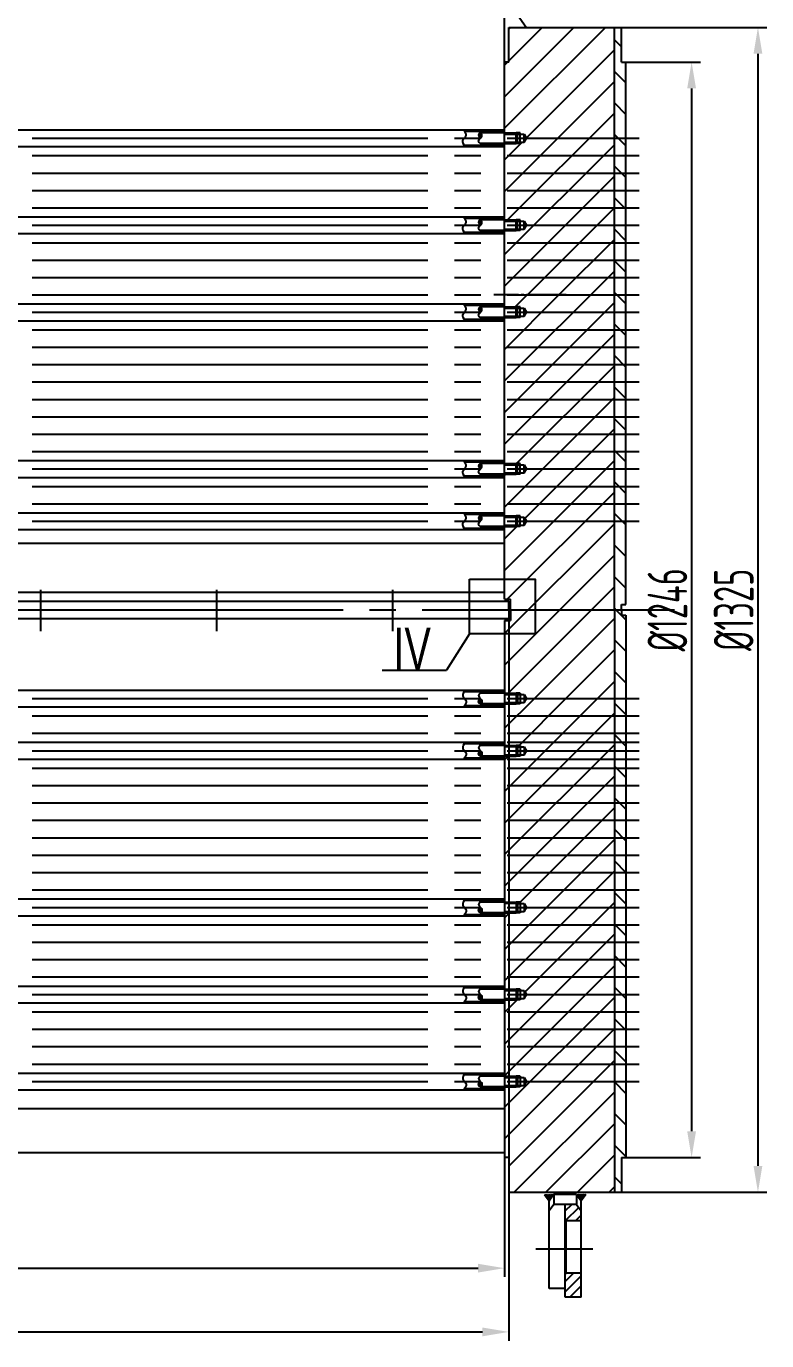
# Model space of a CAD drawing. Header units: millimetres. Extents: x 46644 to 124135, y -32003 to -3110.
# Drawn here: x 52363 to 53205, y -17800 to -16305 of the extents above; entities that cross this region are included whole.
import ezdxf

# ---------------------------------------------------------------- set-up
doc = ezdxf.new("R2010")
doc.units = ezdxf.units.MM
doc.header["$LTSCALE"] = 6
doc.linetypes.add('CENTER', pattern=[18, 15, -1, 1, -1])
for name, color, linetype in [('1_hat', 52, 'Continuous'), ('2', 3, 'CENTER'), ('5_div', 5, 'Continuous'), ('7_dim', 3, 'Continuous'), ('Center Line', 7, 'CENTER'), ('Slender Real Line', 30, 'Continuous'), ('粗实线', 4, 'Continuous')]:
    doc.layers.add(name, color=color, linetype=linetype)
doc.styles.add('HZ', font='ascii.shx', dxfattribs={"width": 0.7, "bigfont": 'hztxt.shx'})
doc.styles.add('mark', font='cc.shx', dxfattribs={"width": 0.7, "bigfont": 'dxfs.shx'})
doc.dimstyles.new('6.1', dxfattribs={"dimscale": 10, "dimtxt": 4.5, "dimasz": 3, "dimexe": 1, "dimexo": 0, "dimgap": 0.5, "dimtad": 1, "dimzin": 9, "dimdsep": 46, "dimtxsty": 'HZ', "dimcen": 0, "dimclrd": 256, "dimclre": 256, "dimclrt": 256, "dimadec": 0, "dimazin": 0, "dimtfac": 1, "dimtmove": 0, "dimatfit": 1, "dimfxl": 0, "dimarcsym": 0})
pattern_1 = [(225, (217596.6756, 37498.9427), (0.4596189482, -0.4596189482), []), (315, (217596.6756, 37498.9427), (0.4596189482, 0.4596189482), [])]

# ---------------------------------------------------------------- blocks, each defined once
blk = doc.blocks.new('*D225')
at = {"layer": '7_dim', "lineweight": -2}
for p, q in [((52291.6, -16345.7), (52291.6, -16266.1)), ((52906.6, -16345.7), (52906.6, -16266.1)), ((52876.6, -16276.1), (52321.6, -16276.1))]:
    blk.add_line(p, q, dxfattribs=at)
at = {"layer": '7_dim'}
for points in [[(52321.6, -16271.1), (52321.6, -16281.1), (52291.6, -16276.1)], [(52876.6, -16271.1), (52876.6, -16281.1), (52906.6, -16276.1)]]:
    blk.add_solid(points, dxfattribs=at)
at = {"layer": 'Defpoints', "color": 0}
for p in [(52291.6, -16276.1), (52291.6, -16345.7), (52906.6, -16345.7)]:
    blk.add_point(p, dxfattribs=at)
at = {"layer": '7_dim', "insert": (52599.1, -16248.6), "char_height": 45, "attachment_point": 5, "style": 'HZ'}
blk.add_mtext('615', dxfattribs=at)
blk = doc.blocks.new('*D230')
at = {"layer": '7_dim', "lineweight": -2}
for p, q in [((48029.6, -17570.7), (48029.6, -17727.5)), ((52906.6, -17591.7), (52906.6, -17727.5)), ((48059.6, -17717.5), (52876.6, -17717.5))]:
    blk.add_line(p, q, dxfattribs=at)
at = {"layer": '7_dim'}
for points in [[(48059.6, -17712.5), (48059.6, -17722.5), (48029.6, -17717.5)], [(52876.6, -17712.5), (52876.6, -17722.5), (52906.6, -17717.5)]]:
    blk.add_solid(points, dxfattribs=at)
at = {"layer": 'Defpoints', "color": 0}
for p in [(48029.6, -17570.7), (52906.6, -17591.7), (52906.6, -17717.5)]:
    blk.add_point(p, dxfattribs=at)
at = {"layer": '7_dim', "insert": (50468.1, -17690), "char_height": 45, "attachment_point": 5, "style": 'HZ'}
blk.add_mtext('4877', dxfattribs=at)
blk = doc.blocks.new('*D231')
at = {"layer": '7_dim', "lineweight": -2}
for p, q in [((53044.6, -16345.7), (53129.4, -16345.7)), ((53119.4, -16375.7), (53119.4, -17561.7)), ((53044.6, -17591.7), (53129.4, -17591.7))]:
    blk.add_line(p, q, dxfattribs=at)
at = {"layer": '7_dim'}
for points in [[(53114.4, -16375.7), (53124.4, -16375.7), (53119.4, -16345.7)], [(53114.4, -17561.7), (53124.4, -17561.7), (53119.4, -17591.7)]]:
    blk.add_solid(points, dxfattribs=at)
at = {"layer": 'Defpoints', "color": 0}
for p in [(53044.6, -16345.7), (53044.6, -17591.7), (53119.4, -17591.7)]:
    blk.add_point(p, dxfattribs=at)
at = {"layer": '7_dim', "insert": (53091.9, -16968.7), "char_height": 45, "attachment_point": 5, "rotation": 90, "style": 'HZ'}
blk.add_mtext('%%C1246', dxfattribs=at)
blk = doc.blocks.new('*D232')
at = {"layer": '7_dim', "lineweight": -2}
for p, q in [((53039.6, -16306.2), (53204.8, -16306.2)), ((53194.8, -16336.2), (53194.8, -17601.2)), ((53039.6, -17631.2), (53204.8, -17631.2))]:
    blk.add_line(p, q, dxfattribs=at)
at = {"layer": '7_dim'}
for points in [[(53189.8, -16336.2), (53199.8, -16336.2), (53194.8, -16306.2)], [(53189.8, -17601.2), (53199.8, -17601.2), (53194.8, -17631.2)]]:
    blk.add_solid(points, dxfattribs=at)
at = {"layer": 'Defpoints', "color": 0}
for p in [(53039.6, -16306.2), (53039.6, -17631.2), (53194.8, -17631.2)]:
    blk.add_point(p, dxfattribs=at)
at = {"layer": '7_dim', "insert": (53167.3, -16968.7), "char_height": 45, "attachment_point": 5, "rotation": 90, "style": 'HZ'}
blk.add_mtext('%%C1325', dxfattribs=at)
blk = doc.blocks.new('*D284')
at = {"layer": '7_dim', "lineweight": -2}
for p, q in [((48024.6, -16978.7), (48024.6, -17800)), ((52911.6, -16978.7), (52911.6, -17800)), ((48054.6, -17790), (52881.6, -17790))]:
    blk.add_line(p, q, dxfattribs=at)
at = {"layer": '7_dim'}
for points in [[(48054.6, -17785), (48054.6, -17795), (48024.6, -17790)], [(52881.6, -17785), (52881.6, -17795), (52911.6, -17790)]]:
    blk.add_solid(points, dxfattribs=at)
at = {"layer": 'Defpoints', "color": 0}
for p in [(48024.6, -16978.7), (52911.6, -16978.7), (52911.6, -17790)]:
    blk.add_point(p, dxfattribs=at)
at = {"layer": '7_dim', "insert": (50468.1, -17762.5), "char_height": 45, "attachment_point": 5, "style": 'HZ'}
blk.add_mtext('4885', dxfattribs=at)

msp = doc.modelspace()

# ---------------------------------------------------------------- hatches: boundary and pattern name
at = {"layer": '1_hat'}
h = msp.add_hatch(dxfattribs=at)
h.set_pattern_fill('ANSI31', color=1, scale=8, style=0)
h.paths.add_polyline_path([(53031.634, -16375.343), (53031.634, -16306.177), (52911.634, -16306.177), (52911.634, -16345.677), (52906.634, -16345.677), (52906.634, -16426.187), (52920.003, -16426.187), (52924.563, -16426.187), (52924.563, -16427.707), (52929.123, -16427.707), (52931.762, -16432.278), (53031.634, -16432.278)])
h.paths.add_polyline_path([(53031.634, -16432.278), (52931.75, -16432.278), (52929.123, -16436.827), (52924.563, -16436.827), (52924.563, -16438.347), (52920.003, -16438.347), (52906.634, -16438.347), (52906.634, -16452.078), (53031.634, -16452.078)])
h.paths.add_polyline_path([(53031.634, -16452.078), (52906.634, -16452.078), (52906.634, -16471.878), (53031.634, -16471.878)])
h.paths.add_polyline_path([(53031.634, -16471.878), (52906.634, -16471.878), (52906.634, -16491.678), (53031.634, -16491.678)])
h.paths.add_polyline_path([(53031.634, -16491.678), (52906.634, -16491.678), (52906.634, -16511.478), (53031.634, -16511.478)])
h.paths.add_polyline_path([(53031.634, -16511.478), (52906.634, -16511.478), (52906.634, -16525.187), (52920.003, -16525.187), (52924.563, -16525.187), (52924.563, -16526.707), (52929.123, -16526.707), (52931.762, -16531.278), (53031.634, -16531.278)])
h.paths.add_polyline_path([(53031.634, -16531.278), (52931.75, -16531.278), (52929.123, -16535.827), (52924.563, -16535.827), (52924.563, -16537.347), (52920.003, -16537.347), (52906.634, -16537.347), (52906.634, -16551.078), (53031.634, -16551.078)])
h.paths.add_polyline_path([(53031.634, -16551.078), (52906.634, -16551.078), (52906.634, -16570.878), (53031.634, -16570.878)])
h.paths.add_polyline_path([(53031.634, -16570.878), (52906.634, -16570.878), (52906.634, -16590.678), (53031.634, -16590.678)])
h.paths.add_polyline_path([(53031.634, -16590.678), (52906.634, -16590.678), (52906.634, -16610.478), (53031.634, -16610.478)])
h.paths.add_polyline_path([(53031.634, -16610.478), (52976.689, -16610.478), (52976.689, -16610.491), (52906.634, -16610.491), (52906.634, -16624.187), (52920.003, -16624.187), (52924.563, -16624.187), (52924.563, -16625.707), (52929.123, -16625.707), (52931.762, -16630.278), (53031.634, -16630.278)])
h.paths.add_polyline_path([(53031.634, -16630.278), (52931.75, -16630.278), (52929.123, -16634.827), (52924.563, -16634.827), (52924.563, -16636.347), (52920.003, -16636.347), (52906.634, -16636.347), (52906.634, -16650.078), (53031.634, -16650.078)])
h.paths.add_polyline_path([(53031.634, -16650.078), (52906.634, -16650.078), (52906.634, -16669.878), (53031.634, -16669.878)])
h.paths.add_polyline_path([(53031.634, -16669.878), (52906.634, -16669.878), (52906.634, -16689.678), (53031.634, -16689.678)])
h.paths.add_polyline_path([(53031.634, -16689.678), (52906.634, -16689.678), (52906.634, -16709.478), (53031.634, -16709.478)])
h.paths.add_polyline_path([(53031.634, -16709.478), (52906.634, -16709.478), (52906.634, -16729.278), (53031.634, -16729.278)])
h.paths.add_polyline_path([(53031.634, -16729.278), (52906.634, -16729.278), (52906.634, -16749.078), (53031.634, -16749.078)])
h.paths.add_polyline_path([(53031.634, -16749.078), (52906.634, -16749.078), (52906.634, -16768.878), (53031.634, -16768.878)])
h.paths.add_polyline_path([(53031.634, -16768.878), (52906.634, -16768.878), (52906.634, -16788.678), (53031.634, -16788.678)])
h.paths.add_polyline_path([(53031.634, -16788.678), (52906.634, -16788.678), (52906.634, -16802.387), (52920.003, -16802.387), (52924.563, -16802.387), (52924.563, -16803.907), (52929.123, -16803.907), (52931.762, -16808.478), (53031.634, -16808.478)])
h.paths.add_polyline_path([(53031.634, -16808.478), (52931.75, -16808.478), (52929.123, -16813.027), (52924.563, -16813.027), (52924.563, -16814.547), (52920.003, -16814.547), (52906.634, -16814.547), (52906.634, -16828.278), (53031.634, -16828.278)])
h.paths.add_polyline_path([(53031.634, -16828.278), (52906.634, -16828.278), (52906.634, -16848.078), (53031.634, -16848.078)])
h.paths.add_polyline_path([(53031.634, -16848.078), (52906.634, -16848.078), (52906.634, -16861.787), (52920.003, -16861.787), (52924.563, -16861.787), (52924.563, -16863.307), (52929.123, -16863.307), (52931.762, -16867.878), (53031.634, -16867.878)])
h.paths.add_polyline_path([(53031.634, -16867.878), (52931.75, -16867.878), (52929.123, -16872.427), (52924.563, -16872.427), (52924.563, -16873.947), (52920.003, -16873.947), (52906.634, -16873.947), (52906.634, -16933.87), (52941.43, -16933.87), (52941.43, -16968.677), (53031.634, -16968.677)])
h.paths.add_polyline_path([(52941.43, -16933.87), (52906.634, -16933.87), (52906.634, -16956.677), (52913.634, -16956.677), (52913.634, -16968.677), (52941.43, -16968.677)], flags=17)
h.paths.add_polyline_path([(52941.43, -16968.677), (52913.634, -16968.677), (52913.634, -16980.677), (52906.634, -16980.677), (52906.634, -16996.051), (52941.43, -16996.051)], flags=17)
h.paths.add_polyline_path([(53031.634, -16968.677), (52941.43, -16968.677), (52941.43, -16996.051), (52906.634, -16996.051), (52906.634, -17063.406), (52920.003, -17063.406), (52924.563, -17063.406), (52924.563, -17064.926), (52929.123, -17064.926), (52931.75, -17069.475), (53031.634, -17069.475)])
h = msp.add_hatch(dxfattribs=at)
h.set_pattern_fill('ANSI31', scale=8, angle=90, style=0)
h.paths.add_polyline_path([(53039.634, -16306.177), (53031.634, -16306.177), (53031.634, -16375.343), (53031.634, -16432.278), (53044.634, -16432.278), (53044.634, -16345.677), (53039.634, -16345.677)])
h.paths.add_polyline_path([(53044.634, -16432.278), (53031.634, -16432.278), (53031.634, -16452.078), (53044.634, -16452.078)])
h.paths.add_polyline_path([(53044.634, -16452.078), (53031.634, -16452.078), (53031.634, -16471.878), (53044.634, -16471.878)])
h.paths.add_polyline_path([(53044.634, -16471.878), (53031.634, -16471.878), (53031.634, -16491.678), (53044.634, -16491.678)])
h.paths.add_polyline_path([(53044.634, -16491.678), (53031.634, -16491.678), (53031.634, -16511.478), (53044.634, -16511.478)])
h.paths.add_polyline_path([(53044.634, -16511.478), (53031.634, -16511.478), (53031.634, -16531.278), (53044.634, -16531.278)])
h.paths.add_polyline_path([(53044.634, -16531.278), (53031.634, -16531.278), (53031.634, -16551.078), (53044.634, -16551.078)])
h.paths.add_polyline_path([(53044.634, -16551.078), (53031.634, -16551.078), (53031.634, -16570.878), (53044.634, -16570.878)])
h.paths.add_polyline_path([(53044.634, -16570.878), (53031.634, -16570.878), (53031.634, -16590.678), (53044.634, -16590.678)])
h.paths.add_polyline_path([(53044.634, -16590.678), (53031.634, -16590.678), (53031.634, -16610.478), (53044.634, -16610.478)])
h.paths.add_polyline_path([(53044.634, -16610.478), (53031.634, -16610.478), (53031.634, -16630.278), (53044.634, -16630.278)])
h.paths.add_polyline_path([(53044.634, -16630.278), (53031.634, -16630.278), (53031.634, -16650.078), (53044.634, -16650.078)])
h.paths.add_polyline_path([(53044.634, -16650.078), (53031.634, -16650.078), (53031.634, -16669.878), (53044.634, -16669.878)])
h.paths.add_polyline_path([(53044.634, -16669.878), (53031.634, -16669.878), (53031.634, -16689.678), (53044.634, -16689.678)])
h.paths.add_polyline_path([(53044.634, -16689.678), (53031.634, -16689.678), (53031.634, -16709.478), (53044.634, -16709.478)])
h.paths.add_polyline_path([(53044.634, -16709.478), (53031.634, -16709.478), (53031.634, -16729.278), (53044.634, -16729.278)])
h.paths.add_polyline_path([(53044.634, -16729.278), (53031.634, -16729.278), (53031.634, -16749.078), (53044.634, -16749.078)])
h.paths.add_polyline_path([(53044.634, -16749.078), (53031.634, -16749.078), (53031.634, -16768.878), (53044.634, -16768.878)])
h.paths.add_polyline_path([(53044.634, -16768.878), (53031.634, -16768.878), (53031.634, -16788.678), (53044.634, -16788.678)])
h.paths.add_polyline_path([(53044.634, -16788.678), (53031.634, -16788.678), (53031.634, -16808.478), (53044.634, -16808.478)])
h.paths.add_polyline_path([(53044.634, -16808.478), (53031.634, -16808.478), (53031.634, -16828.278), (53044.634, -16828.278)])
h.paths.add_polyline_path([(53044.634, -16828.278), (53031.634, -16828.278), (53031.634, -16848.078), (53044.634, -16848.078)])
h.paths.add_polyline_path([(53044.634, -16848.078), (53031.634, -16848.078), (53031.634, -16867.878), (53044.634, -16867.878)])
h.paths.add_polyline_path([(53044.634, -16867.878), (53031.634, -16867.878), (53031.634, -16968.677), (53039.634, -16968.677), (53039.634, -16962.677), (53044.634, -16962.677)])
h = msp.add_hatch(dxfattribs=at)
h.set_pattern_fill('ANSI31', scale=8, angle=90, style=0)
h.paths.add_polyline_path([(53044.634, -16974.677), (53039.634, -16974.677), (53039.634, -16968.677), (53031.634, -16968.677), (53031.634, -17069.475), (53044.634, -17069.475)])
h.paths.add_polyline_path([(53044.634, -17069.475), (53031.634, -17069.475), (53031.634, -17089.275), (53044.634, -17089.275)])
h.paths.add_polyline_path([(53044.634, -17089.275), (53031.634, -17089.275), (53031.634, -17109.075), (53044.634, -17109.075)])
h.paths.add_polyline_path([(53044.634, -17109.075), (53031.634, -17109.075), (53031.634, -17119.375), (53044.634, -17119.375)])
h.paths.add_polyline_path([(53044.634, -17119.375), (53031.634, -17119.375), (53031.634, -17128.875), (53044.634, -17128.875)])
h.paths.add_polyline_path([(53044.634, -17128.875), (53031.634, -17128.875), (53031.634, -17138.375), (53044.634, -17138.375)])
h.paths.add_polyline_path([(53044.634, -17138.375), (53031.634, -17138.375), (53031.634, -17148.675), (53044.634, -17148.675)])
h.paths.add_polyline_path([(53044.634, -17148.675), (53031.634, -17148.675), (53031.634, -17168.475), (53044.634, -17168.475)])
h.paths.add_polyline_path([(53044.634, -17168.475), (53031.634, -17168.475), (53031.634, -17188.275), (53044.634, -17188.275)])
h.paths.add_polyline_path([(53044.634, -17188.275), (53031.634, -17188.275), (53031.634, -17208.075), (53044.634, -17208.075)])
h.paths.add_polyline_path([(53044.634, -17208.075), (53031.634, -17208.075), (53031.634, -17227.875), (53044.634, -17227.875)])
h.paths.add_polyline_path([(53044.634, -17227.875), (53031.634, -17227.875), (53031.634, -17232.666), (53031.634, -17247.675), (53044.634, -17247.675)])
h.paths.add_polyline_path([(53044.634, -17247.675), (53031.634, -17247.675), (53031.634, -17267.475), (53044.634, -17267.475)])
h.paths.add_polyline_path([(53044.634, -17267.475), (53031.634, -17267.475), (53031.634, -17287.275), (53044.634, -17287.275)])
h.paths.add_polyline_path([(53044.634, -17287.275), (53031.634, -17287.275), (53031.634, -17307.075), (53044.634, -17307.075)])
h.paths.add_polyline_path([(53044.634, -17307.075), (53031.634, -17307.075), (53031.634, -17326.875), (53044.634, -17326.875)])
h.paths.add_polyline_path([(53044.634, -17326.875), (53031.634, -17326.875), (53031.634, -17346.675), (53044.634, -17346.675)])
h.paths.add_polyline_path([(53044.634, -17346.675), (53031.634, -17346.675), (53031.634, -17366.475), (53044.634, -17366.475)])
h.paths.add_polyline_path([(53044.634, -17366.475), (53031.634, -17366.475), (53031.634, -17386.275), (53044.634, -17386.275)])
h.paths.add_polyline_path([(53044.634, -17386.275), (53031.634, -17386.275), (53031.634, -17406.075), (53044.634, -17406.075)])
h.paths.add_polyline_path([(53044.634, -17406.075), (53031.634, -17406.075), (53031.634, -17425.875), (53044.634, -17425.875)])
h.paths.add_polyline_path([(53044.634, -17425.875), (53031.634, -17425.875), (53031.634, -17445.675), (53044.634, -17445.675)])
h.paths.add_polyline_path([(53044.634, -17445.675), (53031.634, -17445.675), (53031.634, -17465.475), (53044.634, -17465.475)])
h.paths.add_polyline_path([(53044.634, -17465.475), (53031.634, -17465.475), (53031.634, -17485.275), (53044.634, -17485.275)])
h.paths.add_polyline_path([(53044.634, -17485.275), (53031.634, -17485.275), (53031.634, -17505.075), (53044.634, -17505.075)])
h.paths.add_polyline_path([(53044.634, -17505.075), (53031.634, -17505.075), (53031.634, -17631.177), (53039.634, -17631.177), (53039.634, -17591.677), (53044.634, -17591.677)])
h = msp.add_hatch(dxfattribs=at)
h.set_pattern_fill('ANSI31', color=1, scale=8, style=0)
h.paths.add_polyline_path([(53031.634, -17069.475), (52931.762, -17069.475), (52929.123, -17074.046), (52924.563, -17074.046), (52924.563, -17075.566), (52920.003, -17075.566), (52906.634, -17075.566), (52906.634, -17089.275), (53031.634, -17089.275)])
h.paths.add_polyline_path([(53031.634, -17089.275), (52906.634, -17089.275), (52906.634, -17109.075), (53031.634, -17109.075)])
h.paths.add_polyline_path([(53031.634, -17109.075), (52906.634, -17109.075), (52906.634, -17119.375), (53031.634, -17119.375)])
h.paths.add_polyline_path([(53031.634, -17119.375), (52906.634, -17119.375), (52906.634, -17122.806), (52920.003, -17122.806), (52924.563, -17122.806), (52924.563, -17124.326), (52929.123, -17124.326), (52931.75, -17128.875), (53031.634, -17128.875)])
h.paths.add_polyline_path([(53031.634, -17128.875), (52931.762, -17128.875), (52929.123, -17133.446), (52924.563, -17133.446), (52924.563, -17134.966), (52920.003, -17134.966), (52906.634, -17134.966), (52906.634, -17138.375), (53031.634, -17138.375)])
h.paths.add_polyline_path([(53031.634, -17138.375), (52906.634, -17138.375), (52906.634, -17148.675), (53031.634, -17148.675)])
h.paths.add_polyline_path([(53031.634, -17148.675), (52906.634, -17148.675), (52906.634, -17168.475), (53031.634, -17168.475)])
h.paths.add_polyline_path([(53031.634, -17168.475), (52906.634, -17168.475), (52906.634, -17188.275), (53031.634, -17188.275)])
h.paths.add_polyline_path([(53031.634, -17188.275), (52906.634, -17188.275), (52906.634, -17208.075), (53031.634, -17208.075)])
h.paths.add_polyline_path([(53031.634, -17208.075), (52906.634, -17208.075), (52906.634, -17227.875), (53031.634, -17227.875)])
h.paths.add_polyline_path([(53031.634, -17232.666), (53031.634, -17227.875), (52906.634, -17227.875), (52906.634, -17247.675), (53031.634, -17247.675)])
h.paths.add_polyline_path([(53031.634, -17247.675), (52906.634, -17247.675), (52906.634, -17267.475), (53031.634, -17267.475)])
h.paths.add_polyline_path([(53031.634, -17267.475), (52906.634, -17267.475), (52906.634, -17287.275), (53031.634, -17287.275)])
h.paths.add_polyline_path([(53031.634, -17287.275), (52906.634, -17287.275), (52906.634, -17301.006), (52920.003, -17301.006), (52924.563, -17301.006), (52924.563, -17302.526), (52929.123, -17302.526), (52931.75, -17307.075), (53031.634, -17307.075)])
h.paths.add_polyline_path([(53031.634, -17307.075), (52931.762, -17307.075), (52929.123, -17311.646), (52924.563, -17311.646), (52924.563, -17313.166), (52920.003, -17313.166), (52906.634, -17313.166), (52906.634, -17326.875), (53031.634, -17326.875)])
h.paths.add_polyline_path([(53031.634, -17326.875), (52906.634, -17326.875), (52906.634, -17346.675), (53031.634, -17346.675)])
h.paths.add_polyline_path([(53031.634, -17346.675), (52906.634, -17346.675), (52906.634, -17366.475), (53031.634, -17366.475)])
h.paths.add_polyline_path([(53031.634, -17366.475), (52906.634, -17366.475), (52906.634, -17386.275), (53031.634, -17386.275)])
h.paths.add_polyline_path([(53031.634, -17386.275), (52906.634, -17386.275), (52906.634, -17400.006), (52920.003, -17400.006), (52924.563, -17400.006), (52924.563, -17401.526), (52929.123, -17401.526), (52931.75, -17406.075), (53031.634, -17406.075)])
h.paths.add_polyline_path([(53031.634, -17406.075), (52931.762, -17406.075), (52929.123, -17410.646), (52924.563, -17410.646), (52924.563, -17412.166), (52920.003, -17412.166), (52906.634, -17412.166), (52906.634, -17425.875), (53031.634, -17425.875)])
h.paths.add_polyline_path([(53031.634, -17425.875), (52906.634, -17425.875), (52906.634, -17445.675), (53031.634, -17445.675)])
h.paths.add_polyline_path([(53031.634, -17445.675), (52906.634, -17445.675), (52906.634, -17465.475), (53031.634, -17465.475)])
h.paths.add_polyline_path([(53031.634, -17465.475), (52906.634, -17465.475), (52906.634, -17485.275), (53031.634, -17485.275)])
h.paths.add_polyline_path([(53031.634, -17485.275), (52906.634, -17485.275), (52906.634, -17499.006), (52920.003, -17499.006), (52924.563, -17499.006), (52924.563, -17500.526), (52929.123, -17500.526), (52931.75, -17505.075), (53031.634, -17505.075)])
h.paths.add_polyline_path([(53031.634, -17505.075), (52931.762, -17505.075), (52929.123, -17509.646), (52924.563, -17509.646), (52924.563, -17511.166), (52920.003, -17511.166), (52906.634, -17511.166), (52906.634, -17591.677), (52911.634, -17591.677), (52911.634, -17631.177), (53031.634, -17631.177)])
at = {"layer": '5_div'}
h = msp.add_hatch(dxfattribs=at)
h.set_pattern_fill('ANSI37', scale=5.199995, angle=180, style=0)
h.set_pattern_definition(pattern_1)
h.paths.add_polyline_path([(52957.434, -17641.079), (52962.634, -17633.653), (52952.234, -17633.653)])
h = msp.add_hatch(dxfattribs=at)
h.set_pattern_fill('ANSI37', scale=5.199995, angle=180, style=0)
h.set_pattern_definition(pattern_1)
h.paths.add_polyline_path([(52993.834, -17641.079), (52999.034, -17633.653), (52988.634, -17633.653)])
h = msp.add_hatch(dxfattribs=at)
h.set_pattern_fill('ANSI31', scale=64.999935, angle=180, style=0)
h.set_pattern_definition([(225, (217596.6756, 37498.943), (5.74523685, -5.74523685), [])])
h.paths.add_polyline_path([(52975.634, -17662.253), (52976.934, -17663.553), (52993.834, -17663.553), (52993.834, -17652.345), (52988.634, -17644.918), (52975.634, -17644.918)])
h.paths.add_polyline_path([(52975.634, -17750.653), (52993.834, -17750.653), (52993.834, -17723.353), (52976.934, -17723.353), (52975.634, -17724.653)])
at = {"layer": 'Slender Real Line'}
h = msp.add_hatch(dxfattribs=at)
h.set_pattern_fill('ANSI31', color=256, scale=0.38, style=0)
h.set_pattern_definition([(225, (58235.195, -4448.0042), (0.85312433, -0.85312433), [])])
edge = h.paths.add_edge_path()
edge.add_spline(control_points=[(52879.166, -16432.278), (52878.069, -16431.226), (52876.131, -16429.368), (52878.269, -16426.233), (52879.109, -16426.198)], knot_values=[18.76688496, 18.76688496, 18.76688496, 18.76688496, 24.13478526, 28.249669, 28.249669, 28.249669, 28.249669], degree=3, periodic=0)
edge.add_spline(control_points=[(52879.077, -16432.278), (52879.994, -16431.333), (52881.698, -16429.707), (52880.1, -16426.238), (52879.177, -16426.198)], knot_values=[9.42996722, 9.42996722, 9.42996722, 9.42996722, 14.10494161, 18.65636798, 18.65636798, 18.65636798, 18.65636798], degree=3, periodic=0)
edge.add_line((52879.177, -16426.198), (52879.109, -16426.198))
h = msp.add_hatch(dxfattribs=at)
h.set_pattern_fill('ANSI31', color=256, scale=0.38, style=0)
h.set_pattern_definition([(225, (58235.195, -4547.0042), (0.85312433, -0.85312433), [])])
edge = h.paths.add_edge_path()
edge.add_spline(control_points=[(52879.166, -16531.278), (52878.069, -16530.226), (52876.131, -16528.368), (52878.269, -16525.233), (52879.109, -16525.198)], knot_values=[18.76688496, 18.76688496, 18.76688496, 18.76688496, 24.13478526, 28.249669, 28.249669, 28.249669, 28.249669], degree=3, periodic=0)
edge.add_spline(control_points=[(52879.077, -16531.278), (52879.994, -16530.333), (52881.698, -16528.707), (52880.1, -16525.238), (52879.177, -16525.198)], knot_values=[9.42996722, 9.42996722, 9.42996722, 9.42996722, 14.10494161, 18.65636798, 18.65636798, 18.65636798, 18.65636798], degree=3, periodic=0)
edge.add_line((52879.177, -16525.198), (52879.109, -16525.198))
h = msp.add_hatch(dxfattribs=at)
h.set_pattern_fill('ANSI31', color=256, scale=0.38, style=0)
h.set_pattern_definition([(225, (58235.195, -4646.0042), (0.85312433, -0.85312433), [])])
edge = h.paths.add_edge_path()
edge.add_spline(control_points=[(52879.166, -16630.278), (52878.069, -16629.226), (52876.131, -16627.368), (52878.269, -16624.233), (52879.109, -16624.198)], knot_values=[18.76688496, 18.76688496, 18.76688496, 18.76688496, 24.13478526, 28.249669, 28.249669, 28.249669, 28.249669], degree=3, periodic=0)
edge.add_spline(control_points=[(52879.077, -16630.278), (52879.994, -16629.333), (52881.698, -16627.707), (52880.1, -16624.238), (52879.177, -16624.198)], knot_values=[9.42996722, 9.42996722, 9.42996722, 9.42996722, 14.10494161, 18.65636798, 18.65636798, 18.65636798, 18.65636798], degree=3, periodic=0)
edge.add_line((52879.177, -16624.198), (52879.109, -16624.198))
h = msp.add_hatch(dxfattribs=at)
h.set_pattern_fill('ANSI31', color=256, scale=0.38, style=0)
h.set_pattern_definition([(225, (58235.195, -4824.2042), (0.85312433, -0.85312433), [])])
edge = h.paths.add_edge_path()
edge.add_spline(control_points=[(52879.166, -16808.478), (52878.069, -16807.426), (52876.131, -16805.568), (52878.269, -16802.433), (52879.109, -16802.398)], knot_values=[18.76688496, 18.76688496, 18.76688496, 18.76688496, 24.13478526, 28.249669, 28.249669, 28.249669, 28.249669], degree=3, periodic=0)
edge.add_spline(control_points=[(52879.077, -16808.478), (52879.994, -16807.533), (52881.698, -16805.907), (52880.1, -16802.438), (52879.177, -16802.398)], knot_values=[9.42996722, 9.42996722, 9.42996722, 9.42996722, 14.10494161, 18.65636798, 18.65636798, 18.65636798, 18.65636798], degree=3, periodic=0)
edge.add_line((52879.177, -16802.398), (52879.109, -16802.398))
h = msp.add_hatch(dxfattribs=at)
h.set_pattern_fill('ANSI31', color=256, scale=0.38, style=0)
h.set_pattern_definition([(225, (58235.195, -4883.6042), (0.85312433, -0.85312433), [])])
edge = h.paths.add_edge_path()
edge.add_spline(control_points=[(52879.166, -16867.878), (52878.069, -16866.826), (52876.131, -16864.968), (52878.269, -16861.833), (52879.109, -16861.798)], knot_values=[18.76688496, 18.76688496, 18.76688496, 18.76688496, 24.13478526, 28.249669, 28.249669, 28.249669, 28.249669], degree=3, periodic=0)
edge.add_spline(control_points=[(52879.077, -16867.878), (52879.994, -16866.933), (52881.698, -16865.307), (52880.1, -16861.838), (52879.177, -16861.798)], knot_values=[9.42996722, 9.42996722, 9.42996722, 9.42996722, 14.10494161, 18.65636798, 18.65636798, 18.65636798, 18.65636798], degree=3, periodic=0)
edge.add_line((52879.177, -16861.798), (52879.109, -16861.798))
h = msp.add_hatch(dxfattribs=at)
h.set_pattern_fill('ANSI31', color=256, scale=0.38, style=0)
h.set_pattern_definition([(135, (58235.195, -29053.7488), (0.85312433, 0.85312433), [])])
edge = h.paths.add_edge_path()
edge.add_spline(control_points=[(52879.166, -17069.475), (52878.069, -17070.527), (52876.131, -17072.385), (52878.269, -17075.52), (52879.109, -17075.555)], knot_values=[18.76688496, 18.76688496, 18.76688496, 18.76688496, 24.13478526, 28.249669, 28.249669, 28.249669, 28.249669], degree=3, periodic=0)
edge.add_spline(control_points=[(52879.077, -17069.475), (52879.994, -17070.42), (52881.698, -17072.046), (52880.1, -17075.515), (52879.177, -17075.555)], knot_values=[9.42996722, 9.42996722, 9.42996722, 9.42996722, 14.10494161, 18.65636798, 18.65636798, 18.65636798, 18.65636798], degree=3, periodic=0)
edge.add_line((52879.177, -17075.555), (52879.109, -17075.555))
h = msp.add_hatch(dxfattribs=at)
h.set_pattern_fill('ANSI31', color=256, scale=0.38, style=0)
h.set_pattern_definition([(135, (58235.195, -29113.1488), (0.85312433, 0.85312433), [])])
edge = h.paths.add_edge_path()
edge.add_spline(control_points=[(52879.166, -17128.875), (52878.069, -17129.927), (52876.131, -17131.785), (52878.269, -17134.92), (52879.109, -17134.955)], knot_values=[18.76688496, 18.76688496, 18.76688496, 18.76688496, 24.13478526, 28.249669, 28.249669, 28.249669, 28.249669], degree=3, periodic=0)
edge.add_spline(control_points=[(52879.077, -17128.875), (52879.994, -17129.82), (52881.698, -17131.446), (52880.1, -17134.915), (52879.177, -17134.955)], knot_values=[9.42996722, 9.42996722, 9.42996722, 9.42996722, 14.10494161, 18.65636798, 18.65636798, 18.65636798, 18.65636798], degree=3, periodic=0)
edge.add_line((52879.177, -17134.955), (52879.109, -17134.955))
h = msp.add_hatch(dxfattribs=at)
h.set_pattern_fill('ANSI31', color=256, scale=0.38, style=0)
h.set_pattern_definition([(135, (58235.195, -29291.3488), (0.85312433, 0.85312433), [])])
edge = h.paths.add_edge_path()
edge.add_spline(control_points=[(52879.166, -17307.075), (52878.069, -17308.127), (52876.131, -17309.985), (52878.269, -17313.12), (52879.109, -17313.155)], knot_values=[18.76688496, 18.76688496, 18.76688496, 18.76688496, 24.13478526, 28.249669, 28.249669, 28.249669, 28.249669], degree=3, periodic=0)
edge.add_spline(control_points=[(52879.077, -17307.075), (52879.994, -17308.02), (52881.698, -17309.646), (52880.1, -17313.115), (52879.177, -17313.155)], knot_values=[9.42996722, 9.42996722, 9.42996722, 9.42996722, 14.10494161, 18.65636798, 18.65636798, 18.65636798, 18.65636798], degree=3, periodic=0)
edge.add_line((52879.177, -17313.155), (52879.109, -17313.155))
h = msp.add_hatch(dxfattribs=at)
h.set_pattern_fill('ANSI31', color=256, scale=0.38, style=0)
h.set_pattern_definition([(135, (58235.195, -29390.3488), (0.85312433, 0.85312433), [])])
edge = h.paths.add_edge_path()
edge.add_spline(control_points=[(52879.166, -17406.075), (52878.069, -17407.127), (52876.131, -17408.985), (52878.269, -17412.12), (52879.109, -17412.155)], knot_values=[18.76688496, 18.76688496, 18.76688496, 18.76688496, 24.13478526, 28.249669, 28.249669, 28.249669, 28.249669], degree=3, periodic=0)
edge.add_spline(control_points=[(52879.077, -17406.075), (52879.994, -17407.02), (52881.698, -17408.646), (52880.1, -17412.115), (52879.177, -17412.155)], knot_values=[9.42996722, 9.42996722, 9.42996722, 9.42996722, 14.10494161, 18.65636798, 18.65636798, 18.65636798, 18.65636798], degree=3, periodic=0)
edge.add_line((52879.177, -17412.155), (52879.109, -17412.155))
h = msp.add_hatch(dxfattribs=at)
h.set_pattern_fill('ANSI31', color=256, scale=0.38, style=0)
h.set_pattern_definition([(135, (58235.195, -29489.3488), (0.85312433, 0.85312433), [])])
edge = h.paths.add_edge_path()
edge.add_spline(control_points=[(52879.166, -17505.075), (52878.069, -17506.127), (52876.131, -17507.985), (52878.269, -17511.12), (52879.109, -17511.155)], knot_values=[18.76688496, 18.76688496, 18.76688496, 18.76688496, 24.13478526, 28.249669, 28.249669, 28.249669, 28.249669], degree=3, periodic=0)
edge.add_spline(control_points=[(52879.077, -17505.075), (52879.994, -17506.02), (52881.698, -17507.646), (52880.1, -17511.115), (52879.177, -17511.155)], knot_values=[9.42996722, 9.42996722, 9.42996722, 9.42996722, 14.10494161, 18.65636798, 18.65636798, 18.65636798, 18.65636798], degree=3, periodic=0)
edge.add_line((52879.177, -17511.155), (52879.109, -17511.155))

# ---------------------------------------------------------------- linework, layer by layer
at = {"color": 4}
for p, q in [((52952.234, -17633.653), (52957.434, -17641.079)), ((52962.634, -17633.653), (52957.434, -17641.079)), ((52957.434, -17740.524), (52957.434, -17641.079)), ((52988.634, -17633.653), (52962.634, -17633.653)), ((52962.634, -17633.653), (52962.634, -17644.918)), ((52988.634, -17633.653), (52993.834, -17641.079)), ((52988.634, -17633.653), (52988.634, -17644.918)), ((52999.034, -17633.653), (52993.834, -17641.079)), ((52993.834, -17750.653), (52993.834, -17641.079)), ((52962.634, -17644.918), (52957.434, -17652.345)), ((52988.634, -17644.918), (52962.634, -17644.918)), ((52975.634, -17750.653), (52975.634, -17644.918)), ((52988.634, -17644.918), (52993.834, -17652.345)), ((52976.934, -17663.553), (52975.634, -17662.253)), ((52976.934, -17723.353), (52976.934, -17663.553)), ((52993.834, -17663.553), (52976.934, -17663.553)), ((52976.934, -17723.353), (52975.634, -17724.653)), ((52993.834, -17723.353), (52976.934, -17723.353)), ((52975.634, -17740.524), (52957.434, -17740.524)), ((52993.834, -17750.653), (52975.634, -17750.653))]:
    msp.add_line(p, q, dxfattribs=at)
at = {"layer": '2', "color": 7, "ltscale": 0.5}
msp.add_line((52976.689, -16610.491), (52894.487, -16610.491), dxfattribs=at)
at = {"layer": '7_dim', "color": 7}
for p, q in [((52931.351, -16306.177), (52765.458, -16068.506)), ((52866.749, -16996.051), (52840.655, -17037.146)), ((52767.453, -17037.146), (52840.655, -17037.146))]:
    msp.add_line(p, q, dxfattribs=at)
msp.add_lwpolyline([(52866.749, -16933.87), (52941.43, -16933.87), (52941.43, -16996.051), (52866.749, -16996.051)], close=True, dxfattribs=at)
at = {"layer": 'Center Line', "color": 6, "ltscale": 5}
for p, q in [((48049.634, -16432.278), (53059.634, -16432.278)), ((48049.634, -16531.278), (53059.634, -16531.278)), ((48049.634, -16630.278), (53059.634, -16630.278)), ((48049.634, -16808.478), (53059.634, -16808.478))]:
    msp.add_line(p, q, dxfattribs=at)
at = {"layer": 'Center Line', "ltscale": 5}
for p, q in [((48049.634, -16452.078), (53059.634, -16452.078)), ((48049.634, -16471.878), (53059.634, -16471.878)), ((48049.634, -16491.678), (53059.634, -16491.678)), ((48049.634, -16511.478), (53059.634, -16511.478)), ((48049.634, -16551.078), (53059.634, -16551.078)), ((48049.634, -16570.878), (53059.634, -16570.878)), ((48049.634, -16590.678), (53059.634, -16590.678)), ((48049.634, -16610.478), (53059.634, -16610.478)), ((48049.634, -16650.078), (53059.634, -16650.078)), ((48049.634, -16669.878), (53059.634, -16669.878)), ((48049.634, -16689.678), (53059.634, -16689.678)), ((48049.634, -16709.478), (53059.634, -16709.478)), ((48049.634, -16729.278), (53059.634, -16729.278)), ((48049.634, -16749.078), (53059.634, -16749.078)), ((48049.634, -16768.878), (53059.634, -16768.878)), ((48049.634, -16788.678), (53059.634, -16788.678)), ((48049.634, -16828.278), (53059.634, -16828.278)), ((48049.634, -16848.078), (53059.634, -16848.078)), ((48049.634, -16867.878), (53059.634, -16867.878)), ((47413.047, -16968.677), (53100.013, -16968.677)), ((48049.634, -17069.475), (53059.634, -17069.475)), ((48049.634, -17089.275), (53059.634, -17089.275)), ((48049.634, -17109.075), (53059.634, -17109.075)), ((48049.634, -17119.375), (53059.634, -17119.375)), ((48049.634, -17128.875), (53059.634, -17128.875)), ((48049.634, -17138.375), (53059.634, -17138.375)), ((48049.634, -17148.675), (53059.634, -17148.675)), ((48049.634, -17168.475), (53059.634, -17168.475)), ((48049.634, -17188.275), (53059.634, -17188.275)), ((48049.634, -17208.075), (53059.634, -17208.075)), ((48049.634, -17227.875), (53059.634, -17227.875)), ((48049.634, -17247.675), (53059.634, -17247.675)), ((48049.634, -17267.475), (53059.634, -17267.475)), ((48049.634, -17287.275), (53059.634, -17287.275)), ((48049.634, -17307.075), (53059.634, -17307.075)), ((48049.634, -17326.875), (53059.634, -17326.875)), ((48049.634, -17346.675), (53059.634, -17346.675)), ((48049.634, -17366.475), (53059.634, -17366.475)), ((48049.634, -17386.275), (53059.634, -17386.275)), ((48049.634, -17406.075), (53059.634, -17406.075)), ((48049.634, -17425.875), (53059.634, -17425.875)), ((48049.634, -17445.675), (53059.634, -17445.675)), ((48049.634, -17465.475), (53059.634, -17465.475)), ((48049.634, -17485.275), (53059.634, -17485.275)), ((48049.634, -17505.075), (53059.634, -17505.075)), ((53007.134, -17695.866), (52942.368, -17695.866))]:
    msp.add_line(p, q, dxfattribs=at)
at = {"layer": 'Center Line'}
for p, q in [((52379.634, -16993.102), (52379.634, -16946.031)), ((52579.634, -16993.102), (52579.634, -16946.031)), ((52779.634, -16993.102), (52779.634, -16946.031))]:
    msp.add_line(p, q, dxfattribs=at)
at = {"layer": 'Slender Real Line'}
for p, q in [((52906.634, -16427.707), (52921.523, -16427.707)), ((52924.563, -16426.187), (52920.003, -16426.187)), ((52906.634, -16436.838), (52921.454, -16436.838)), ((52924.563, -16438.347), (52920.003, -16438.347)), ((52906.634, -16526.707), (52921.523, -16526.707)), ((52924.563, -16525.187), (52920.003, -16525.187)), ((52906.634, -16535.838), (52921.454, -16535.838)), ((52924.563, -16537.347), (52920.003, -16537.347)), ((52924.563, -16624.187), (52920.003, -16624.187)), ((52906.634, -16625.707), (52921.523, -16625.707)), ((52906.634, -16634.838), (52921.454, -16634.838)), ((52924.563, -16636.347), (52920.003, -16636.347)), ((52906.634, -16803.907), (52921.523, -16803.907)), ((52924.563, -16802.387), (52920.003, -16802.387)), ((52906.634, -16813.038), (52921.454, -16813.038)), ((52924.563, -16814.547), (52920.003, -16814.547)), ((52906.634, -16863.307), (52921.523, -16863.307)), ((52924.563, -16861.787), (52920.003, -16861.787)), ((52906.634, -16872.438), (52921.454, -16872.438)), ((52924.563, -16873.947), (52920.003, -16873.947)), ((52906.634, -17064.915), (52921.454, -17064.915)), ((52924.563, -17063.406), (52920.003, -17063.406)), ((52906.634, -17074.046), (52921.523, -17074.046)), ((52924.563, -17075.566), (52920.003, -17075.566)), ((52906.634, -17124.315), (52921.454, -17124.315)), ((52906.634, -17133.446), (52921.523, -17133.446)), ((52924.563, -17122.806), (52920.003, -17122.806)), ((52924.563, -17134.966), (52920.003, -17134.966)), ((52906.634, -17302.515), (52921.454, -17302.515)), ((52906.634, -17311.646), (52921.523, -17311.646)), ((52924.563, -17301.006), (52920.003, -17301.006)), ((52924.563, -17313.166), (52920.003, -17313.166)), ((52906.634, -17401.515), (52921.454, -17401.515)), ((52924.563, -17400.006), (52920.003, -17400.006)), ((52906.634, -17410.646), (52921.523, -17410.646)), ((52924.563, -17412.166), (52920.003, -17412.166)), ((52906.634, -17500.515), (52921.454, -17500.515)), ((52924.563, -17499.006), (52920.003, -17499.006)), ((52906.634, -17509.646), (52921.523, -17509.646)), ((52924.563, -17511.166), (52920.003, -17511.166))]:
    msp.add_line(p, q, dxfattribs=at)
for points in [[(52861.893, -16441.778), (52859.3, -16434.908), (52863, -16429.176), (52860.41, -16422.767)], [(52878.947, -16438.347), (52877.15, -16435.586), (52879.146, -16432.267), (52880.943, -16429.201), (52879.246, -16426.187), (52877.25, -16428.703), (52879.235, -16432.267)], [(52861.893, -16540.778), (52859.3, -16533.908), (52863, -16528.176), (52860.41, -16521.767)], [(52878.947, -16537.347), (52877.15, -16534.586), (52879.146, -16531.267), (52880.943, -16528.201), (52879.246, -16525.187), (52877.25, -16527.703), (52879.235, -16531.267)], [(52861.893, -16639.778), (52859.3, -16632.908), (52863, -16627.176), (52860.41, -16620.767)], [(52878.947, -16636.347), (52877.15, -16633.586), (52879.146, -16630.267), (52880.943, -16627.201), (52879.246, -16624.187), (52877.25, -16626.703), (52879.235, -16630.267)], [(52861.893, -16817.978), (52859.3, -16811.108), (52863, -16805.376), (52860.41, -16798.967)], [(52878.947, -16814.547), (52877.15, -16811.786), (52879.146, -16808.467), (52880.943, -16805.401), (52879.246, -16802.387), (52877.25, -16804.903), (52879.235, -16808.467)], [(52861.893, -16877.378), (52859.3, -16870.508), (52863, -16864.776), (52860.41, -16858.367)], [(52878.947, -16873.947), (52877.15, -16871.186), (52879.146, -16867.867), (52880.943, -16864.801), (52879.246, -16861.787), (52877.25, -16864.303), (52879.235, -16867.867)], [(52861.893, -17059.975), (52859.3, -17066.845), (52863, -17072.577), (52860.41, -17078.986)], [(52878.947, -17063.406), (52877.15, -17066.167), (52879.146, -17069.486), (52880.943, -17072.552), (52879.246, -17075.566), (52877.25, -17073.05), (52879.235, -17069.486)], [(52861.893, -17119.375), (52859.3, -17126.245), (52863, -17131.977), (52860.41, -17138.386)], [(52878.947, -17122.806), (52877.15, -17125.567), (52879.146, -17128.886), (52880.943, -17131.952), (52879.246, -17134.966), (52877.25, -17132.45), (52879.235, -17128.886)], [(52861.893, -17297.575), (52859.3, -17304.445), (52863, -17310.177), (52860.41, -17316.586)], [(52878.947, -17301.006), (52877.15, -17303.767), (52879.146, -17307.086), (52880.943, -17310.152), (52879.246, -17313.166), (52877.25, -17310.65), (52879.235, -17307.086)], [(52861.893, -17396.575), (52859.3, -17403.445), (52863, -17409.177), (52860.41, -17415.586)], [(52878.947, -17400.006), (52877.15, -17402.767), (52879.146, -17406.086), (52880.943, -17409.152), (52879.246, -17412.166), (52877.25, -17409.65), (52879.235, -17406.086)], [(52861.893, -17495.575), (52859.3, -17502.445), (52863, -17508.177), (52860.41, -17514.586)], [(52878.947, -17499.006), (52877.15, -17501.767), (52879.146, -17505.086), (52880.943, -17508.152), (52879.246, -17511.166), (52877.25, -17508.65), (52879.235, -17505.086)]]:
    msp.add_spline(points, degree=3, dxfattribs=at)
at = {"layer": '粗实线'}
for p, q in [((52911.634, -16345.677), (52911.634, -16306.177)), ((52911.634, -16306.177), (53039.634, -16306.177)), ((53031.634, -16375.343), (53031.634, -16306.177)), ((53039.634, -16345.677), (53039.634, -16306.177)), ((52906.634, -16956.677), (52906.634, -16345.677)), ((52911.634, -16345.677), (52906.634, -16345.677)), ((53039.634, -16345.677), (53044.634, -16345.677)), ((53044.634, -16962.677), (53044.634, -16345.677)), ((53031.634, -16968.677), (53031.634, -16375.343)), ((48091.634, -16422.778), (52906.634, -16422.778)), ((52861.463, -16424.287), (52906.634, -16424.287)), ((52906.323, -16426.187), (52879.179, -16426.187)), ((52906.323, -16426.187), (52920.003, -16426.187)), ((52920.003, -16438.347), (52920.003, -16426.187)), ((52921.523, -16427.707), (52920.003, -16426.187)), ((52921.523, -16436.827), (52921.523, -16427.707)), ((52921.523, -16427.707), (52929.123, -16427.707)), ((52924.563, -16438.347), (52924.563, -16426.187)), ((52929.123, -16436.827), (52929.123, -16427.707)), ((52929.123, -16427.707), (52931.756, -16432.267)), ((48091.634, -16441.778), (52906.634, -16441.778)), ((52860.87, -16440.247), (52906.634, -16440.247)), ((52906.323, -16438.347), (52878.947, -16438.347)), ((52906.323, -16438.347), (52920.003, -16438.347)), ((52921.523, -16436.827), (52920.003, -16438.347)), ((52921.523, -16436.827), (52929.123, -16436.827)), ((52929.123, -16436.827), (52931.756, -16432.267)), ((48091.634, -16521.778), (52906.634, -16521.778)), ((52861.463, -16523.287), (52906.634, -16523.287)), ((52906.323, -16525.187), (52879.179, -16525.187)), ((52906.323, -16525.187), (52920.003, -16525.187)), ((52920.003, -16537.347), (52920.003, -16525.187)), ((52921.523, -16526.707), (52920.003, -16525.187)), ((52921.523, -16535.827), (52921.523, -16526.707)), ((52921.523, -16526.707), (52929.123, -16526.707)), ((52924.563, -16537.347), (52924.563, -16525.187)), ((52929.123, -16535.827), (52929.123, -16526.707)), ((52929.123, -16526.707), (52931.756, -16531.267)), ((52929.123, -16535.827), (52931.756, -16531.267)), ((48091.634, -16540.778), (52906.634, -16540.778)), ((52860.87, -16539.247), (52906.634, -16539.247)), ((52906.323, -16537.347), (52878.947, -16537.347)), ((52906.323, -16537.347), (52920.003, -16537.347)), ((52921.523, -16535.827), (52920.003, -16537.347)), ((52921.523, -16535.827), (52929.123, -16535.827)), ((48091.634, -16620.778), (52906.634, -16620.778)), ((52861.463, -16622.287), (52906.634, -16622.287)), ((52906.323, -16624.187), (52879.179, -16624.187)), ((52906.323, -16624.187), (52920.003, -16624.187)), ((52920.003, -16636.347), (52920.003, -16624.187)), ((52921.523, -16625.707), (52920.003, -16624.187)), ((52924.563, -16636.347), (52924.563, -16624.187)), ((48091.634, -16639.778), (52906.634, -16639.778)), ((52860.87, -16638.247), (52906.634, -16638.247)), ((52906.323, -16636.347), (52878.947, -16636.347)), ((52906.323, -16636.347), (52920.003, -16636.347)), ((52921.523, -16634.827), (52920.003, -16636.347)), ((52921.523, -16634.827), (52921.523, -16625.707)), ((52921.523, -16625.707), (52929.123, -16625.707)), ((52921.523, -16634.827), (52929.123, -16634.827)), ((52929.123, -16634.827), (52929.123, -16625.707)), ((52929.123, -16625.707), (52931.756, -16630.267)), ((52929.123, -16634.827), (52931.756, -16630.267)), ((48091.634, -16798.978), (52906.634, -16798.978)), ((52861.463, -16800.487), (52906.634, -16800.487)), ((52906.323, -16802.387), (52879.179, -16802.387)), ((52906.323, -16802.387), (52920.003, -16802.387)), ((52920.003, -16814.547), (52920.003, -16802.387)), ((52921.523, -16803.907), (52920.003, -16802.387)), ((52921.523, -16813.027), (52921.523, -16803.907)), ((52921.523, -16803.907), (52929.123, -16803.907)), ((52924.563, -16814.547), (52924.563, -16802.387)), ((52929.123, -16813.027), (52929.123, -16803.907)), ((52929.123, -16803.907), (52931.756, -16808.467)), ((48091.634, -16817.978), (52906.634, -16817.978)), ((52860.87, -16816.447), (52906.634, -16816.447)), ((52906.323, -16814.547), (52878.947, -16814.547)), ((52906.323, -16814.547), (52920.003, -16814.547)), ((52921.523, -16813.027), (52920.003, -16814.547)), ((52921.523, -16813.027), (52929.123, -16813.027)), ((52929.123, -16813.027), (52931.756, -16808.467)), ((48091.634, -16858.378), (52906.634, -16858.378)), ((52861.463, -16859.887), (52906.634, -16859.887)), ((52906.323, -16861.787), (52879.179, -16861.787)), ((52906.323, -16861.787), (52920.003, -16861.787)), ((52920.003, -16873.947), (52920.003, -16861.787)), ((52921.523, -16863.307), (52920.003, -16861.787)), ((52921.523, -16872.427), (52921.523, -16863.307)), ((52921.523, -16863.307), (52929.123, -16863.307)), ((52924.563, -16873.947), (52924.563, -16861.787)), ((52929.123, -16872.427), (52929.123, -16863.307)), ((52929.123, -16863.307), (52931.756, -16867.867)), ((48091.634, -16877.378), (52906.634, -16877.378)), ((52860.87, -16875.847), (52906.634, -16875.847)), ((52906.323, -16873.947), (52878.947, -16873.947)), ((52906.323, -16873.947), (52920.003, -16873.947)), ((52921.523, -16872.427), (52920.003, -16873.947)), ((52921.523, -16872.427), (52929.123, -16872.427)), ((52929.123, -16872.427), (52931.756, -16867.867)), ((48057.544, -16892.878), (52906.634, -16892.878)), ((48057.544, -16948.677), (52906.634, -16948.677)), ((48024.634, -16958.677), (52911.634, -16958.677)), ((52906.634, -16956.677), (52913.634, -16956.677)), ((52911.634, -16968.677), (52911.634, -16958.677)), ((52911.634, -16968.677), (52911.634, -16978.677)), ((52913.634, -16968.677), (52913.634, -16956.677)), ((52913.634, -16968.677), (52913.634, -16980.677)), ((53031.634, -16968.677), (53031.634, -17232.666)), ((53039.634, -16968.677), (53039.634, -16962.677)), ((53039.634, -16962.677), (53044.634, -16962.677)), ((53039.634, -16968.677), (53039.634, -16974.677)), ((48024.634, -16978.677), (52911.634, -16978.677)), ((52906.634, -16980.677), (52906.634, -17591.677)), ((52906.634, -16980.677), (52913.634, -16980.677)), ((53039.634, -16974.677), (53044.634, -16974.677)), ((53044.634, -16974.677), (53044.634, -17591.677)), ((48091.634, -17059.975), (52906.634, -17059.975)), ((52860.87, -17061.506), (52906.634, -17061.506)), ((52906.323, -17063.406), (52878.947, -17063.406)), ((52906.323, -17063.406), (52920.003, -17063.406)), ((52920.003, -17063.406), (52920.003, -17075.566)), ((52921.523, -17064.926), (52920.003, -17063.406)), ((52921.523, -17064.926), (52921.523, -17074.046)), ((52921.523, -17064.926), (52929.123, -17064.926)), ((52924.563, -17063.406), (52924.563, -17075.566)), ((52929.123, -17064.926), (52929.123, -17074.046)), ((52929.123, -17064.926), (52931.756, -17069.486)), ((52929.123, -17074.046), (52931.756, -17069.486)), ((48091.634, -17078.975), (52906.634, -17078.975)), ((52861.463, -17077.466), (52906.634, -17077.466)), ((52906.323, -17075.566), (52879.179, -17075.566)), ((52906.323, -17075.566), (52920.003, -17075.566)), ((52921.523, -17074.046), (52920.003, -17075.566)), ((52921.523, -17074.046), (52929.123, -17074.046)), ((48091.634, -17119.375), (52906.634, -17119.375)), ((52860.87, -17120.906), (52906.634, -17120.906)), ((52906.323, -17122.806), (52878.947, -17122.806)), ((52906.323, -17122.806), (52920.003, -17122.806)), ((52920.003, -17122.806), (52920.003, -17134.966)), ((52921.523, -17124.326), (52920.003, -17122.806)), ((52921.523, -17133.446), (52920.003, -17134.966)), ((52921.523, -17124.326), (52921.523, -17133.446)), ((52921.523, -17124.326), (52929.123, -17124.326)), ((52921.523, -17133.446), (52929.123, -17133.446)), ((52924.563, -17122.806), (52924.563, -17134.966)), ((52929.123, -17124.326), (52929.123, -17133.446)), ((52929.123, -17124.326), (52931.756, -17128.886)), ((52929.123, -17133.446), (52931.756, -17128.886)), ((48091.634, -17138.375), (52906.634, -17138.375)), ((52861.463, -17136.866), (52906.634, -17136.866)), ((52906.323, -17134.966), (52879.179, -17134.966)), ((52906.323, -17134.966), (52920.003, -17134.966)), ((53031.634, -17232.666), (53031.634, -17631.177)), ((48091.634, -17297.575), (52906.634, -17297.575)), ((52860.87, -17299.106), (52906.634, -17299.106)), ((52906.323, -17301.006), (52878.947, -17301.006)), ((52906.323, -17301.006), (52920.003, -17301.006)), ((52920.003, -17301.006), (52920.003, -17313.166)), ((52921.523, -17302.526), (52920.003, -17301.006)), ((52921.523, -17311.646), (52920.003, -17313.166)), ((52921.523, -17302.526), (52921.523, -17311.646)), ((52921.523, -17302.526), (52929.123, -17302.526)), ((52921.523, -17311.646), (52929.123, -17311.646)), ((52924.563, -17301.006), (52924.563, -17313.166)), ((52929.123, -17302.526), (52929.123, -17311.646)), ((52929.123, -17302.526), (52931.756, -17307.086)), ((52929.123, -17311.646), (52931.756, -17307.086)), ((48091.634, -17316.575), (52906.634, -17316.575)), ((52861.463, -17315.066), (52906.634, -17315.066)), ((52906.323, -17313.166), (52879.179, -17313.166)), ((52906.323, -17313.166), (52920.003, -17313.166)), ((48091.634, -17396.575), (52906.634, -17396.575)), ((52860.87, -17398.106), (52906.634, -17398.106)), ((52906.323, -17400.006), (52878.947, -17400.006)), ((52906.323, -17400.006), (52920.003, -17400.006)), ((52920.003, -17400.006), (52920.003, -17412.166)), ((52921.523, -17401.526), (52920.003, -17400.006)), ((52921.523, -17401.526), (52921.523, -17410.646)), ((52921.523, -17401.526), (52929.123, -17401.526)), ((52924.563, -17400.006), (52924.563, -17412.166)), ((52929.123, -17401.526), (52929.123, -17410.646)), ((52929.123, -17401.526), (52931.756, -17406.086)), ((48091.634, -17415.575), (52906.634, -17415.575)), ((52861.463, -17414.066), (52906.634, -17414.066)), ((52906.323, -17412.166), (52879.179, -17412.166)), ((52906.323, -17412.166), (52920.003, -17412.166)), ((52921.523, -17410.646), (52920.003, -17412.166)), ((52921.523, -17410.646), (52929.123, -17410.646)), ((52929.123, -17410.646), (52931.756, -17406.086)), ((48091.634, -17495.575), (52906.634, -17495.575)), ((52860.87, -17497.106), (52906.634, -17497.106)), ((52906.323, -17499.006), (52878.947, -17499.006)), ((52906.323, -17499.006), (52920.003, -17499.006)), ((52920.003, -17499.006), (52920.003, -17511.166)), ((52921.523, -17500.526), (52920.003, -17499.006)), ((52921.523, -17500.526), (52921.523, -17509.646)), ((52921.523, -17500.526), (52929.123, -17500.526)), ((52924.563, -17499.006), (52924.563, -17511.166)), ((52929.123, -17500.526), (52929.123, -17509.646)), ((52929.123, -17500.526), (52931.756, -17505.086)), ((52929.123, -17509.646), (52931.756, -17505.086)), ((48091.634, -17514.575), (52906.634, -17514.575)), ((52861.463, -17513.066), (52906.634, -17513.066)), ((52906.323, -17511.166), (52879.179, -17511.166)), ((52906.323, -17511.166), (52920.003, -17511.166)), ((52921.523, -17509.646), (52920.003, -17511.166)), ((52921.523, -17509.646), (52929.123, -17509.646)), ((48029.634, -17535.84), (52906.634, -17535.84)), ((48073.351, -17585.84), (52906.634, -17585.84)), ((52911.634, -17591.677), (52906.634, -17591.677)), ((52911.634, -17591.677), (52911.634, -17631.177)), ((53039.634, -17591.677), (53039.634, -17631.177)), ((53039.634, -17591.677), (53044.634, -17591.677)), ((52911.634, -17631.177), (53039.634, -17631.177))]:
    msp.add_line(p, q, dxfattribs=at)

# ---------------------------------------------------------------- texts
at = {"color": 7, "linetype": 'Continuous', "style": 'mark', "width": 0.7}
msp.add_text('IV', height=48, dxfattribs=at).set_placement((52780.445, -17036.941))

# ---------------------------------------------------------------- dimensions: what is measured, and where the dimension line sits
at = {"layer": '7_dim', "color": 7}
for base, p1, p2, picture, middle in [((52291.634, -16276.068), (52906.634, -16345.677), (52291.634, -16345.677), '*D225', (52599.134, -16248.568)), ((52906.634, -17717.53), (48029.634, -17570.667), (52906.634, -17591.677), '*D230', (50468.134, -17690.03))]:
    dim = msp.add_linear_dim(base=base, p1=p1, p2=p2, dimstyle='6.1', dxfattribs=at)
    dim.commit()
    dim.dimension.update_dxf_attribs({"geometry": picture, "text_midpoint": middle})
for base, p1, p2, text, picture, middle in [((53194.77, -17631.177), (53039.634, -16306.177), (53039.634, -17631.177), '%%C1325', '*D232', (53167.27, -16968.677)), ((53119.407, -17591.677), (53044.634, -16345.677), (53044.634, -17591.677), '%%C1246', '*D231', (53091.907, -16968.677))]:
    dim = msp.add_linear_dim(base=base, p1=p1, p2=p2, angle=90, text=text, dimstyle='6.1', dxfattribs=at)
    dim.commit()
    dim.dimension.update_dxf_attribs({"geometry": picture, "text_midpoint": middle})
dim = msp.add_linear_dim(base=(52911.634, -17790.01), p1=(48024.634, -16978.677), p2=(52911.634, -16978.677), text='4885', dimstyle='6.1', dxfattribs=at)
dim.commit()
dim.dimension.update_dxf_attribs({"geometry": '*D284', "text_midpoint": (50468.134, -17762.51)})

doc.saveas('drawing.dxf')
